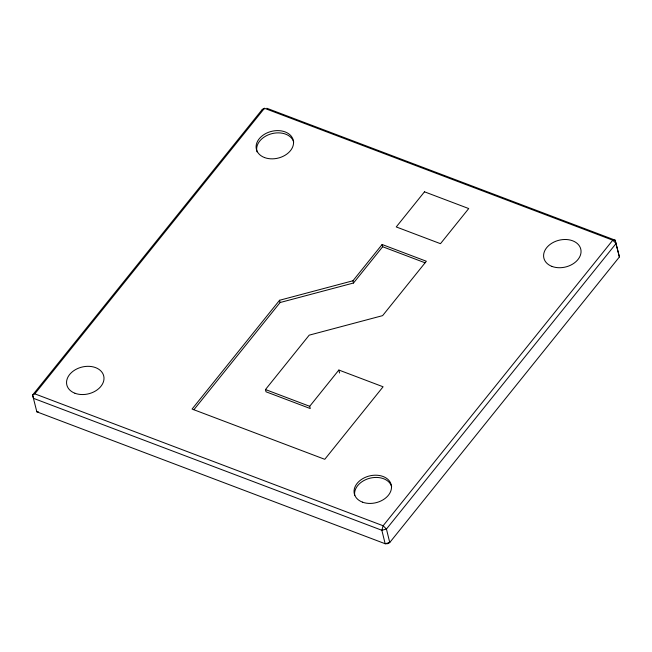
<?xml version="1.0" encoding="UTF-8"?>
<svg xmlns="http://www.w3.org/2000/svg" width="652" height="652" viewBox="0 0 652 652"><rect width="100%" height="100%" fill="white"/><g stroke="black" fill="none" stroke-linecap="round" stroke-linejoin="round"><path stroke-width="0.98" d="M619.4 256.953L615.154 240.172L612.774 240.197L264.467 108.289L262.251 109.487L32.6 395.047L36.846 411.828L385.161 543.735L387.532 543.711L389.749 542.513L619.4 256.953L615.154 240.172L266.839 108.265M34.817 393.849L383.123 525.756L386.44 529.049L389.749 542.513L385.161 543.735L381.852 530.272L383.123 525.756L612.774 240.197L616.091 243.489L386.44 529.049L381.852 530.272L33.545 398.364L32.6 395.047L34.817 393.849L264.467 108.289M279.561 300.27L192.079 409.057L324.769 459.31L383.091 386.783L338.861 370.034L309.7 406.302L310.254 408.543L266.024 391.795L265.47 389.546L309.211 335.152L382.61 315.641L426.351 261.248L382.121 244.5L352.96 280.759L279.561 300.27L280.115 302.52L193.897 409.725M280.115 302.52L353.506 283.009L382.667 246.741L382.121 244.5M262.251 109.487L264.084 108.998M36.846 411.828L38.427 411.811M382.667 246.741L425.022 262.78M265.47 389.546L309.7 406.302M352.96 280.759L353.506 283.009M338.861 370.034L339.586 372.985M257.027 151.859A18.989 13.773 -13.8 0 1 271.607 133.725A18.989 13.773 -13.8 0 1 293.726 142.103M354.761 495.561A18.989 13.773 -13.8 0 1 370.149 478.152A18.989 13.773 -13.8 0 1 391.665 486.677M424.493 191.81L396.245 226.937L440.475 243.685L468.723 208.558L424.493 191.81M362.455 502.138A18.989 13.773 -13.8 0 0 391.469 488.03A18.989 13.773 -13.8 0 0 364.378 477.777A18.989 13.773 -13.8 0 0 362.455 502.138M74.964 393.262A18.989 13.773 -13.8 0 0 103.97 379.154A18.989 13.773 -13.8 0 0 76.879 368.902A18.989 13.773 -13.8 0 0 74.964 393.262M264.516 157.556A18.989 13.773 -13.8 0 0 293.522 143.456A18.989 13.773 -13.8 0 0 266.432 133.195A18.989 13.773 -13.8 0 0 264.516 157.556M552.008 266.432A18.989 13.773 -13.8 0 0 581.022 252.332A18.989 13.773 -13.8 0 0 553.931 242.071A18.989 13.773 -13.8 0 0 552.008 266.432"/></g></svg>
